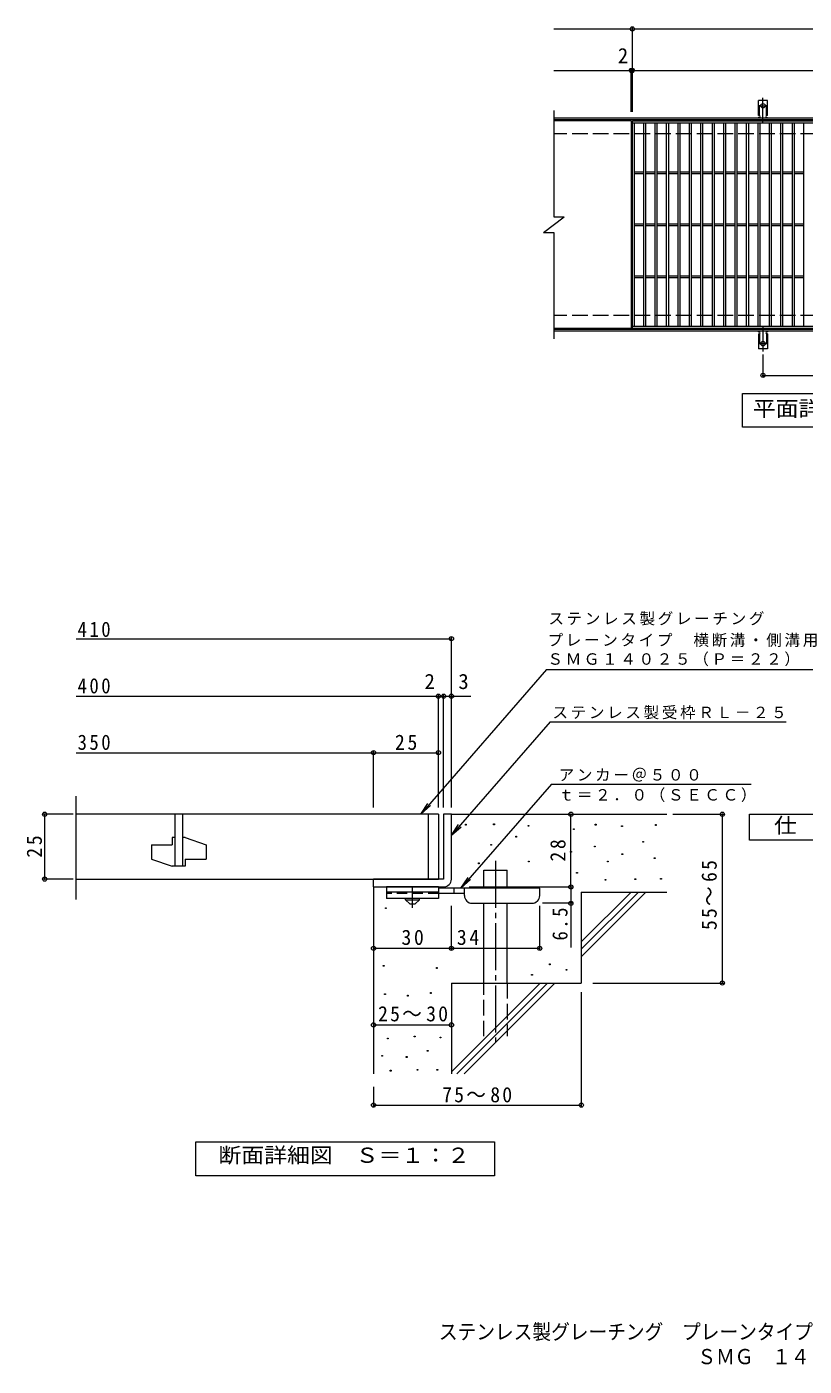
# Model space of a CAD drawing. Units: millimetres, scale not verified, with parts at other scales. Extents: x -1645 to 1551, y -1375 to 1234.
# Drawn here: x -1645 to -149, y -1375 to 1204 of the extents above; entities that cross this region are included whole.
import ezdxf
from ezdxf.enums import TextEntityAlignment as Align

# ---------------------------------------------------------------- set-up
doc = ezdxf.new("R2010")
doc.units = ezdxf.units.MM
doc.header["$LTSCALE"] = 10
doc.header["$PDMODE"] = 32
doc.header["$PDSIZE"] = 8
for name, pattern in [('CHAIN1', [8, 5, -1, 1, -1]), ('CHAIN2', [12, 9, -1, 1, -1]), ('DASHED2', [3, 2, -1]), ('DASHED3', [4, 3, -1])]:
    doc.linetypes.add(name, pattern=pattern)
for name, color, linetype, lineweight in [('C-1', 2, 'Continuous', 9), ('C-2', 3, 'Continuous', 9), ('C-4', 7, 'Continuous', 9), ('C-5', 7, 'Continuous', 9), ('C-A', 3, 'Continuous', 9), ('D-0', 7, 'Continuous', 9), ('D-1', 2, 'Continuous', 9), ('D-2', 3, 'Continuous', 9), ('D-4', 7, 'Continuous', 9), ('D-5', 7, 'Continuous', 9), ('D-6', 6, 'Continuous', 9), ('D-9', 4, 'Continuous', 9)]:
    doc.layers.add(name, color=color, linetype=linetype, lineweight=lineweight)
doc.layers.add('F-5_F-5ﾚｲﾔ', color=2, linetype='Continuous')
doc.styles.add('ＭＳ ゴシック', font='')
doc.styles.get('ＭＳ ゴシック').set_extended_font_data('MS Gothic')

msp = doc.modelspace()

# ---------------------------------------------------------------- linework, layer by layer
at = {"layer": 'C-1'}
for p, q in [((674.43, 1027.71), (-630.57, 1027.71)), ((674.43, 1024.71), (-630.57, 1024.71)), ((674.43, 620.71), (-630.57, 620.71)), ((674.43, 617.71), (-630.57, 617.71))]:
    msp.add_line(p, q, dxfattribs=at)
at = {"layer": 'C-1', "linetype": 'DASHED3'}
for p, q in [((674.43, 997.71), (-630.57, 997.71)), ((674.43, 647.71), (-630.57, 647.71))]:
    msp.add_line(p, q, dxfattribs=at)
at = {"layer": 'C-2'}
for p, q in [((-630.57, 1042.71), (-630.57, 837.71)), ((-481.57, 1022.71), (-630.57, 1022.71)), ((-481.57, 1022.71), (-481.57, 622.71)), ((-479.57, 1018.71), (514.43, 1018.71)), ((-475.57, 626.71), (-475.57, 1018.71)), ((-457.57, 626.71), (-457.57, 1018.71)), ((-453.57, 626.71), (-453.57, 1018.71)), ((-435.57, 626.71), (-435.57, 1018.71)), ((-431.57, 626.71), (-431.57, 1018.71)), ((-413.57, 626.71), (-413.57, 1018.71)), ((-409.57, 626.71), (-409.57, 1018.71)), ((-391.57, 626.71), (-391.57, 1018.71)), ((-387.57, 626.71), (-387.57, 1018.71)), ((-369.57, 626.71), (-369.57, 1018.71)), ((-365.57, 626.71), (-365.57, 1018.71)), ((-347.57, 626.71), (-347.57, 1018.71)), ((-343.57, 626.71), (-343.57, 1018.71)), ((-325.57, 626.71), (-325.57, 1018.71)), ((-321.57, 626.71), (-321.57, 1018.71)), ((-303.57, 626.71), (-303.57, 1018.71)), ((-299.57, 626.71), (-299.57, 1018.71)), ((-281.57, 626.71), (-281.57, 1018.71)), ((-277.57, 626.71), (-277.57, 1018.71)), ((-259.57, 626.71), (-259.57, 1018.71)), ((-255.57, 626.71), (-255.57, 1018.71)), ((-237.57, 626.71), (-237.57, 1018.71)), ((-233.57, 626.71), (-233.57, 1018.71)), ((-215.57, 626.71), (-215.57, 1018.71)), ((-211.57, 626.71), (-211.57, 1018.71)), ((-193.57, 626.71), (-193.57, 1018.71)), ((-189.57, 626.71), (-189.57, 1018.71)), ((-171.57, 626.71), (-171.57, 1018.71)), ((-167.57, 626.71), (-167.57, 1018.71)), ((-149.57, 626.71), (-149.57, 1018.71)), ((-475.57, 924.21), (-457.57, 924.21)), ((-475.57, 921.21), (-457.57, 921.21)), ((-453.57, 924.21), (-435.57, 924.21)), ((-453.57, 921.21), (-435.57, 921.21)), ((-431.57, 924.21), (-413.57, 924.21)), ((-431.57, 921.21), (-413.57, 921.21)), ((-409.57, 924.21), (-391.57, 924.21)), ((-409.57, 921.21), (-391.57, 921.21)), ((-387.57, 924.21), (-369.57, 924.21)), ((-387.57, 921.21), (-369.57, 921.21)), ((-365.57, 924.21), (-347.57, 924.21)), ((-365.57, 921.21), (-347.57, 921.21)), ((-343.57, 924.21), (-325.57, 924.21)), ((-343.57, 921.21), (-325.57, 921.21)), ((-321.57, 924.21), (-303.57, 924.21)), ((-321.57, 921.21), (-303.57, 921.21)), ((-299.57, 924.21), (-281.57, 924.21)), ((-299.57, 921.21), (-281.57, 921.21)), ((-277.57, 924.21), (-259.57, 924.21)), ((-277.57, 921.21), (-259.57, 921.21)), ((-255.57, 924.21), (-237.57, 924.21)), ((-255.57, 921.21), (-237.57, 921.21)), ((-233.57, 924.21), (-215.57, 924.21)), ((-233.57, 921.21), (-215.57, 921.21)), ((-211.57, 924.21), (-193.57, 924.21)), ((-211.57, 921.21), (-193.57, 921.21)), ((-189.57, 924.21), (-171.57, 924.21)), ((-189.57, 921.21), (-171.57, 921.21)), ((-167.57, 924.21), (-149.57, 924.21)), ((-167.57, 921.21), (-149.57, 921.21)), ((-650.57, 807.71), (-610.57, 837.71)), ((-630.57, 837.71), (-610.57, 837.71)), ((-650.57, 807.71), (-630.57, 807.71)), ((-630.57, 807.71), (-630.57, 602.71)), ((-475.57, 824.21), (-457.57, 824.21)), ((-475.57, 821.21), (-457.57, 821.21)), ((-453.57, 824.21), (-435.57, 824.21)), ((-453.57, 821.21), (-435.57, 821.21)), ((-431.57, 824.21), (-413.57, 824.21)), ((-431.57, 821.21), (-413.57, 821.21)), ((-409.57, 824.21), (-391.57, 824.21)), ((-409.57, 821.21), (-391.57, 821.21)), ((-387.57, 824.21), (-369.57, 824.21)), ((-387.57, 821.21), (-369.57, 821.21)), ((-365.57, 824.21), (-347.57, 824.21)), ((-365.57, 821.21), (-347.57, 821.21)), ((-343.57, 824.21), (-325.57, 824.21)), ((-343.57, 821.21), (-325.57, 821.21)), ((-321.57, 824.21), (-303.57, 824.21)), ((-321.57, 821.21), (-303.57, 821.21)), ((-299.57, 824.21), (-281.57, 824.21)), ((-299.57, 821.21), (-281.57, 821.21)), ((-277.57, 824.21), (-259.57, 824.21)), ((-277.57, 821.21), (-259.57, 821.21)), ((-255.57, 824.21), (-237.57, 824.21)), ((-255.57, 821.21), (-237.57, 821.21)), ((-233.57, 824.21), (-215.57, 824.21)), ((-233.57, 821.21), (-215.57, 821.21)), ((-211.57, 824.21), (-193.57, 824.21)), ((-211.57, 821.21), (-193.57, 821.21)), ((-189.57, 824.21), (-171.57, 824.21)), ((-189.57, 821.21), (-171.57, 821.21)), ((-167.57, 824.21), (-149.57, 824.21)), ((-167.57, 821.21), (-149.57, 821.21)), ((-475.57, 724.21), (-457.57, 724.21)), ((-453.57, 724.21), (-435.57, 724.21)), ((-431.57, 724.21), (-413.57, 724.21)), ((-409.57, 724.21), (-391.57, 724.21)), ((-387.57, 724.21), (-369.57, 724.21)), ((-365.57, 724.21), (-347.57, 724.21)), ((-343.57, 724.21), (-325.57, 724.21)), ((-321.57, 724.21), (-303.57, 724.21)), ((-299.57, 724.21), (-281.57, 724.21)), ((-277.57, 724.21), (-259.57, 724.21)), ((-255.57, 724.21), (-237.57, 724.21)), ((-233.57, 724.21), (-215.57, 724.21)), ((-211.57, 724.21), (-193.57, 724.21)), ((-189.57, 724.21), (-171.57, 724.21)), ((-167.57, 724.21), (-149.57, 724.21)), ((-475.57, 721.21), (-457.57, 721.21)), ((-453.57, 721.21), (-435.57, 721.21)), ((-431.57, 721.21), (-413.57, 721.21)), ((-409.57, 721.21), (-391.57, 721.21)), ((-387.57, 721.21), (-369.57, 721.21)), ((-365.57, 721.21), (-347.57, 721.21)), ((-343.57, 721.21), (-325.57, 721.21)), ((-321.57, 721.21), (-303.57, 721.21)), ((-299.57, 721.21), (-281.57, 721.21)), ((-277.57, 721.21), (-259.57, 721.21)), ((-255.57, 721.21), (-237.57, 721.21)), ((-233.57, 721.21), (-215.57, 721.21)), ((-211.57, 721.21), (-193.57, 721.21)), ((-189.57, 721.21), (-171.57, 721.21)), ((-167.57, 721.21), (-149.57, 721.21)), ((-481.57, 622.71), (-630.57, 622.71)), ((514.43, 626.71), (-479.57, 626.71)), ((514.43, 622.71), (-479.57, 622.71))]:
    msp.add_line(p, q, dxfattribs=at)
msp.add_lwpolyline([(-479.57, 622.71), (-479.57, 1022.71), (514.43, 1022.71)], dxfattribs=at)
at = {"layer": 'C-4'}
for p, q in [((-630.57, 1199.71), (674.43, 1199.71)), ((-479.57, 1039.71), (-479.57, 1202.71)), ((-630.57, 1119.71), (674.43, 1119.71)), ((-481.57, 1039.71), (-481.57, 1122.71)), ((-228.07, 572.99), (-228.07, 529.71)), ((-228.07, 532.71), (271.93, 532.71))]:
    msp.add_line(p, q, dxfattribs=at)
for p in [(-479.57, 1199.71), (-481.57, 1119.71), (-479.57, 1119.71), (-228.07, 532.71)]:
    msp.add_point(p, dxfattribs=at)
at = {"layer": 'C-5'}
msp.add_lwpolyline([(-267.57, 432.71), (-267.57, 497.71), (307.43, 497.71), (307.43, 432.71)], close=True, dxfattribs=at)
at = {"layer": 'C-A'}
for p, q in [((-236.82, 1032.71), (-236.82, 1061.71)), ((-219.32, 1061.71), (-236.82, 1061.71)), ((-219.32, 1032.71), (-219.32, 1061.71)), ((-236.82, 1032.71), (-235.57, 1032.71)), ((-219.32, 1032.71), (-220.57, 1032.71)), ((-236.07, 1028.71), (-235.57, 1028.71)), ((-220.57, 1028.71), (-220.06, 1028.71)), ((-236.82, 612.71), (-235.57, 612.71)), ((-236.82, 612.71), (-236.82, 583.71)), ((-236.07, 616.71), (-235.57, 616.71)), ((-220.57, 616.71), (-220.06, 616.71)), ((-219.32, 612.71), (-220.57, 612.71)), ((-219.32, 612.71), (-219.32, 583.71)), ((-219.32, 583.71), (-236.82, 583.71))]:
    msp.add_line(p, q, dxfattribs=at)
at = {"layer": 'C-A', "linetype": 'DASHED2'}
for p, q in [((-234.82, 1032.57), (-234.82, 1061.71)), ((-221.32, 1032.57), (-221.32, 1061.71)), ((-234.82, 612.86), (-234.82, 583.71)), ((-221.32, 612.86), (-221.32, 583.71))]:
    msp.add_line(p, q, dxfattribs=at)
at = {"layer": 'C-A', "color": 7, "linetype": 'CHAIN2'}
for p, q in [((-228.07, 1019.25), (-228.07, 1066.65)), ((-233.84, 1051.71), (-222.29, 1051.71)), ((-228.07, 626.18), (-228.07, 578.78)), ((-233.84, 593.71), (-222.29, 593.71))]:
    msp.add_line(p, q, dxfattribs=at)
at = {"layer": 'C-A'}
for centre in [(-228.07, 1051.71), (-228.07, 593.71)]:
    msp.add_circle(centre, 4.25, dxfattribs=at)
for centre, start, end in [((-235.57, 1030.71), 270, 90), ((-220.57, 1030.71), 90, 269.8667), ((-236.07, 1026.71), 90.27596, 150.00047), ((-220.07, 1026.71), 29.99927, 89.75836), ((-236.07, 618.71), 209.99951, 269.72403), ((-235.57, 614.71), 270, 90), ((-220.57, 614.71), 90.13329, 270), ((-220.07, 618.71), 270.24162, 330.00072)]:
    msp.add_arc(centre, 2, start, end, dxfattribs=at)
at = {"layer": 'D-0'}
for points in [[(-800.76, -333.1), (-800.76, -331.6), (-799.26, -331.6), (-799.26, -333.1)], [(-746.62, -332.42), (-746.62, -330.92), (-745.12, -330.92), (-745.12, -332.42)], [(-680.3, -335.13), (-680.3, -333.63), (-678.8, -333.63), (-678.8, -335.13)], [(-551.04, -333.1), (-551.04, -331.6), (-549.54, -331.6), (-549.54, -333.1)], [(-500.28, -335.81), (-500.28, -334.31), (-498.78, -334.31), (-498.78, -335.81)], [(-435.32, -333.78), (-435.32, -332.28), (-433.82, -332.28), (-433.82, -333.78)], [(-703.98, -356.11), (-703.98, -354.61), (-702.48, -354.61), (-702.48, -356.11)], [(-593, -341.9), (-593, -340.4), (-591.5, -340.4), (-591.5, -341.9)], [(-752.03, -371.68), (-752.03, -370.18), (-750.53, -370.18), (-750.53, -371.68)], [(-598.41, -385.21), (-598.41, -383.71), (-596.91, -383.71), (-596.91, -385.21)], [(-552.39, -375.06), (-552.39, -373.56), (-550.89, -373.56), (-550.89, -375.06)], [(-459.68, -366.26), (-459.68, -364.76), (-458.18, -364.76), (-458.18, -366.26)], [(-775.72, -407.54), (-775.72, -406.04), (-774.22, -406.04), (-774.22, -407.54)], [(-679.62, -404.16), (-679.62, -402.66), (-678.12, -402.66), (-678.12, -404.16)], [(-527.35, -404.16), (-527.35, -402.66), (-525.85, -402.66), (-525.85, -404.16)], [(-499.61, -389.95), (-499.61, -388.45), (-498.11, -388.45), (-498.11, -389.95)], [(-437.35, -397.39), (-437.35, -395.89), (-435.85, -395.89), (-435.85, -397.39)], [(-586.91, -425.82), (-586.91, -424.32), (-585.41, -424.32), (-585.41, -425.82)], [(-532.09, -439.35), (-532.09, -437.85), (-530.59, -437.85), (-530.59, -439.35)], [(-474.57, -438), (-474.57, -436.5), (-473.07, -436.5), (-473.07, -438)], [(-425.17, -437.32), (-425.17, -435.82), (-423.66, -435.82), (-423.66, -437.32)], [(-955.1, -493.7), (-955.1, -492.2), (-953.6, -492.2), (-953.6, -493.7)], [(-959.04, -604.87), (-959.04, -603.37), (-957.54, -603.37), (-957.54, -604.87)], [(-856.76, -609.01), (-856.76, -607.51), (-855.26, -607.51), (-855.26, -609.01)], [(-639.07, -601.85), (-639.07, -600.35), (-637.57, -600.35), (-637.57, -601.85)], [(-607.21, -612.6), (-607.21, -611.1), (-605.71, -611.1), (-605.71, -612.6)], [(-673.58, -622.15), (-673.58, -620.65), (-672.08, -620.65), (-672.08, -622.15)], [(-956.62, -659.29), (-956.62, -657.79), (-955.12, -657.79), (-955.12, -659.29)], [(-912.46, -662.34), (-912.46, -660.84), (-910.96, -660.84), (-910.96, -662.34)], [(-868.31, -657.01), (-868.31, -655.51), (-866.81, -655.51), (-866.81, -657.01)], [(-951.29, -744.56), (-951.29, -743.06), (-949.79, -743.06), (-949.79, -744.56)], [(-899.52, -740.76), (-899.52, -739.26), (-898.02, -739.26), (-898.02, -740.76)], [(-849.65, -742.66), (-849.65, -741.16), (-848.15, -741.16), (-848.15, -742.66)], [(-874.4, -768.55), (-874.4, -767.05), (-872.9, -767.05), (-872.9, -768.55)], [(-961.95, -778.06), (-961.95, -776.56), (-960.45, -776.56), (-960.45, -778.06)], [(-914.75, -780.35), (-914.75, -778.85), (-913.25, -778.85), (-913.25, -780.35)], [(-945.58, -806.61), (-945.58, -805.11), (-944.08, -805.11), (-944.08, -806.61)], [(-893.81, -805.09), (-893.81, -803.59), (-892.31, -803.59), (-892.31, -805.09)], [(-855.75, -805.09), (-855.75, -803.59), (-854.24, -803.59), (-854.24, -805.09)]]:
    msp.add_lwpolyline(points, close=True, dxfattribs=at)
at = {"layer": 'D-1'}
for p, q in [((-842.89, -312.15), (-842.89, -437.15)), ((-827.88, -312.15), (-842.89, -312.15)), ((-827.88, -437.15), (-827.88, -312.15)), ((-842.89, -437.15), (-977.88, -437.15)), ((-977.88, -452.15), (-977.88, -437.15)), ((-977.88, -452.15), (-842.89, -452.15))]:
    msp.add_line(p, q, dxfattribs=at)
msp.add_arc((-842.89, -437.15), 15, 270, 0, dxfattribs=at)
at = {"layer": 'D-2'}
for p, q in [((-1550.55, -476.28), (-1550.55, -277.57)), ((-852.89, -312.15), (-1550.55, -312.15)), ((-1360.38, -312.15), (-1360.38, -412.15)), ((-1345.39, -312.15), (-1345.39, -412.15)), ((-872.89, -312.15), (-872.89, -437.15)), ((-852.89, -312.15), (-852.89, -437.15)), ((-1365.39, -357.15), (-1365.39, -370.9)), ((-1360.38, -357.15), (-1365.39, -357.15)), ((-1340.38, -357.15), (-1345.39, -357.15)), ((-1340.38, -357.15), (-1300.38, -370.9)), ((-1405.39, -370.9), (-1405.39, -398.4)), ((-1405.39, -370.9), (-1365.39, -370.9)), ((-1300.38, -370.9), (-1300.38, -398.4)), ((-1405.39, -398.4), (-1365.39, -412.15)), ((-1340.38, -412.15), (-1365.39, -412.15)), ((-1340.38, -398.4), (-1340.38, -412.15)), ((-1340.38, -398.4), (-1300.38, -398.4)), ((-1550.55, -437.15), (-852.89, -437.15))]:
    msp.add_line(p, q, dxfattribs=at)
at = {"layer": 'D-4'}
for p, q in [((-827.88, -299.2), (-827.88, 28.72)), ((-1550.55, 25.72), (-827.88, 25.72)), ((-1550.55, -84.98), (-852.88, -84.98)), ((-852.88, -299.2), (-852.88, -81.98)), ((-852.88, -84.98), (-847.88, -84.98)), ((-847.88, -84.98), (-790.22, -84.98)), ((-842.88, -299.2), (-842.88, -81.98)), ((-1550.55, -193.73), (-977.88, -193.73)), ((-977.88, -299.2), (-977.88, -190.73)), ((-977.88, -193.73), (-852.88, -193.73)), ((-1555.9, -312.15), (-1613.95, -312.15)), ((-1610.95, -437.15), (-1610.95, -312.15)), ((-597.92, -452.15), (-597.92, -312.15)), ((-401.85, -312.15), (-303.2, -312.15)), ((-306.2, -637.15), (-306.2, -312.15)), ((-1555.9, -437.15), (-1613.95, -437.15)), ((-793.87, -452.15), (-594.92, -452.15)), ((-597.92, -452.15), (-597.92, -568.9)), ((-827.88, -573.25), (-827.88, -488.65)), ((-657.88, -573.25), (-657.88, -488.65)), ((-594.92, -483.65), (-652.88, -483.65)), ((-555.65, -637.15), (-303.2, -637.15)), ((-577.88, -654.65), (-577.88, -875.23)), ((-977.88, -717.77), (-827.88, -717.77)), ((-977.88, -837.15), (-977.88, -875.23)), ((-977.88, -872.24), (-577.88, -872.24))]:
    msp.add_line(p, q, dxfattribs=at)
msp.add_lwpolyline([(-977.88, -570.25), (-827.88, -570.25), (-657.88, -570.25)], dxfattribs=at)
for p in [(-827.88, 25.72), (-852.88, -84.98), (-842.88, -84.98), (-827.88, -84.98), (-977.88, -193.73), (-852.88, -193.73), (-1610.95, -312.15), (-597.92, -312.15), (-306.2, -312.15), (-1610.95, -437.15), (-597.92, -452.15), (-597.92, -483.65), (-977.88, -570.25), (-827.88, -570.25), (-657.88, -570.25), (-306.2, -637.15), (-977.88, -717.77), (-827.88, -717.77), (-977.88, -872.24), (-577.88, -872.24)]:
    msp.add_point(p, dxfattribs=at)
at = {"layer": 'D-5'}
for p, q in [((-644.62, -33.53), (-127.83, -33.53)), ((-637.8, -134.39), (-183.2, -134.39)), ((-635.22, -254.1), (-809.77, -454.65)), ((-635.22, -254.1), (-250.9, -254.1)), ((-887.12, -312.15), (-873.31, -291.31)), ((-827.88, -352.79), (-809.15, -336.24)), ((-809.77, -454.65), (-795.95, -433.81)), ((-809.77, -454.65), (-791.03, -438.1))]:
    msp.add_line(p, q, dxfattribs=at)
for points in [[(-644.62, -33.53), (-887.12, -312.15), (-868.39, -295.6)], [(-637.8, -134.39), (-827.88, -352.79), (-814.07, -331.96)]]:
    msp.add_lwpolyline(points, dxfattribs=at)
for points in [[(-254.32, -362.15), (-254.32, -312.15), (-29.32, -312.15), (-29.32, -362.15)], [(-1319.88, -1008.09), (-1319.88, -943.09), (-744.88, -943.09), (-744.88, -1008.09)]]:
    msp.add_lwpolyline(points, close=True, dxfattribs=at)
at = {"layer": 'D-6'}
for p, q in [((-827.88, -312.15), (-412.88, -312.15)), ((-765.59, -454.65), (-765.59, -419.65)), ((-765.59, -419.65), (-720.59, -419.65)), ((-720.59, -454.65), (-720.59, -419.65)), ((-977.88, -452.15), (-977.88, -812.15)), ((-577.89, -558.16), (-481.87, -462.15)), ((-577.89, -462.15), (-412.88, -462.15)), ((-577.89, -572.3), (-467.73, -462.15)), ((-577.89, -462.15), (-577.89, -637.15)), ((-577.89, -586.44), (-453.59, -462.15)), ((-765.59, -637.15), (-765.59, -483.65)), ((-720.59, -637.15), (-720.59, -483.65)), ((-827.88, -637.15), (-827.88, -812.15)), ((-827.88, -637.15), (-577.89, -637.15)), ((-827.88, -808.16), (-656.88, -637.15)), ((-817.74, -812.15), (-642.73, -637.15)), ((-803.6, -812.15), (-628.59, -637.15))]:
    msp.add_line(p, q, dxfattribs=at)
at = {"layer": 'D-6', "linetype": 'CHAIN2'}
msp.add_line((-743.09, -402.19), (-743.09, -750.48), dxfattribs=at)
at = {"layer": 'D-6', "linetype": 'DASHED3'}
for p, q in [((-765.59, -739.65), (-765.59, -637.15)), ((-720.59, -637.15), (-720.59, -739.65))]:
    msp.add_line(p, q, dxfattribs=at)
at = {"layer": 'D-9', "color": 3}
for p, q in [((-952.88, -452.15), (-952.88, -474.65)), ((-852.88, -452.15), (-952.88, -452.15)), ((-852.88, -462.15), (-952.88, -462.15)), ((-852.88, -452.15), (-852.88, -474.65)), ((-852.88, -474.65), (-952.88, -474.65))]:
    msp.add_line(p, q, dxfattribs=at)
at = {"layer": 'D-9', "linetype": 'CHAIN1'}
msp.add_line((-902.88, -492.39), (-902.88, -452.15), dxfattribs=at)
at = {"layer": 'D-9'}
for p, q in [((-657.88, -454.65), (-852.88, -454.65)), ((-822.88, -464.65), (-822.88, -454.65)), ((-802.88, -468.65), (-802.88, -454.65)), ((-657.88, -468.65), (-657.88, -454.65)), ((-802.85, -464.65), (-852.88, -464.65)), ((-787.88, -483.65), (-672.88, -483.65))]:
    msp.add_line(p, q, dxfattribs=at)
at = {"layer": 'D-9', "color": 3, "linetype": 'DASHED2'}
msp.add_line((-852.88, -464.65), (-952.88, -464.65), dxfattribs=at)
at = {"layer": 'D-9', "color": 2}
for p, q in [((-916.63, -477.15), (-916.63, -474.65)), ((-916.63, -477.15), (-907.88, -484.65)), ((-916.63, -477.15), (-889.13, -477.15)), ((-907.88, -484.65), (-897.88, -484.65)), ((-897.88, -484.65), (-889.13, -477.15)), ((-889.13, -477.15), (-889.13, -474.65))]:
    msp.add_line(p, q, dxfattribs=at)
at = {"layer": 'D-9'}
for centre, start, end in [((-787.88, -468.65), 180, 270), ((-672.88, -468.65), 270, 0)]:
    msp.add_arc(centre, 15, start, end, dxfattribs=at)

# ---------------------------------------------------------------- texts
at = {"layer": 'C-4', "color": 2, "style": 'ＭＳ ゴシック'}
msp.add_text('2', height=29.33, dxfattribs=at).set_placement((-507.53, 1124.71), align=Align.BOTTOM_LEFT)
at = {"layer": 'C-5', "color": 2, "style": 'ＭＳ ゴシック', "width": 1.1}
msp.add_text('平面詳細図\u3000Ｓ＝１：１０', height=29.33, dxfattribs=at).set_placement((-247.57, 445.21), align=Align.BOTTOM_LEFT)
at = {"layer": 'D-4', "color": 2, "style": 'ＭＳ ゴシック'}
for s, p in [('2', (-879.72, -79.98)), ('3', (-814.58, -79.98))]:
    msp.add_text(s, height=29.33, dxfattribs=at).set_placement(p, align=Align.BOTTOM_LEFT)
at = {"layer": 'D-4', "color": 2, "char_height": 29.33, "attachment_point": 7, "style": 'ＭＳ ゴシック'}
for s, insert in [('\\T1.27;\\W0.9;410', (-1547.66, 28.77)), ('\\T1.27;\\W0.9;400', (-1547.66, -79.98)), ('\\T1.27;\\W0.9;350', (-1547.66, -188.73)), ('\\T1.27;\\W0.95;25', (-936.63, -188.73)), ('\\T1.27;\\W0.95;30', (-924.13, -564.25)), ('\\T1.27;\\W0.95;34', (-817.51, -564.25)), ('\\T1.22;\\W0.95;25～30', (-969.13, -711.41)), ('\\T1.22;\\W0.95;75～80', (-845.75, -867.23))]:
    msp.add_mtext(s, dxfattribs=dict(at, insert=insert))
at = {"layer": 'D-4', "color": 2, "char_height": 29.33, "attachment_point": 7, "rotation": 90, "style": 'ＭＳ ゴシック'}
for s, insert in [('\\T1.27;\\W0.95;25', (-1615.95, -395.9)), ('\\T1.27;\\W0.95;28', (-607.92, -403.4)), ('\\T1.22;\\W0.95;55～65', (-316.73, -535.16)), ('\\T1.27;\\W0.9;6.5', (-603.92, -555.35))]:
    msp.add_mtext(s, dxfattribs=dict(at, insert=insert))
at = {"layer": 'D-5', "color": 2, "style": 'ＭＳ ゴシック', "width": 1.1}
for s, p in [('仕\u3000様', (-206.82, -357.15)), ('断面詳細図\u3000Ｓ＝１：２', (-1276.45, -992.12))]:
    msp.add_text(s, height=29.33, dxfattribs=at).set_placement(p, align=Align.BOTTOM_LEFT)
at = {"layer": 'D-5', "char_height": 21.99, "attachment_point": 7, "style": 'ＭＳ ゴシック'}
for s, insert in [('\\T1.17;ステンレス製グレーチング', (-641.31, 51.13)), ('\\T1.17;プレーンタイプ\u3000横断溝・側溝用', (-642.86, 9.48)), ('\\T1.17;ＳＭＧ１４０２５（Ｐ＝２２）', (-643.08, -27.25)), ('\\T1.17;ステンレス製受枠ＲＬ－２５', (-633.41, -129.63)), ('\\T1.17;アンカー＠５００', (-621.57, -249.44)), ('\\T1.17;ｔ＝２．０（ＳＥＣＣ）', (-621.57, -288.76))]:
    msp.add_mtext(s, dxfattribs=dict(at, insert=insert))
at = {"layer": 'F-5_F-5ﾚｲﾔ', "style": 'ＭＳ ゴシック', "width": 0.9}
for s, p in [('ステンレス製グレーチング\u3000プレーンタイプ\u3000横断溝・側溝用\u3000', (-852.05, -1332.04)), ('ＳＭＧ\u3000１４０２５（Ｐ＝２２）＋ＲＬ－２５', (-354.46, -1379.8))]:
    msp.add_text(s, height=29.33, dxfattribs=at).set_placement(p, align=Align.BOTTOM_LEFT)

doc.saveas('drawing.dxf')
